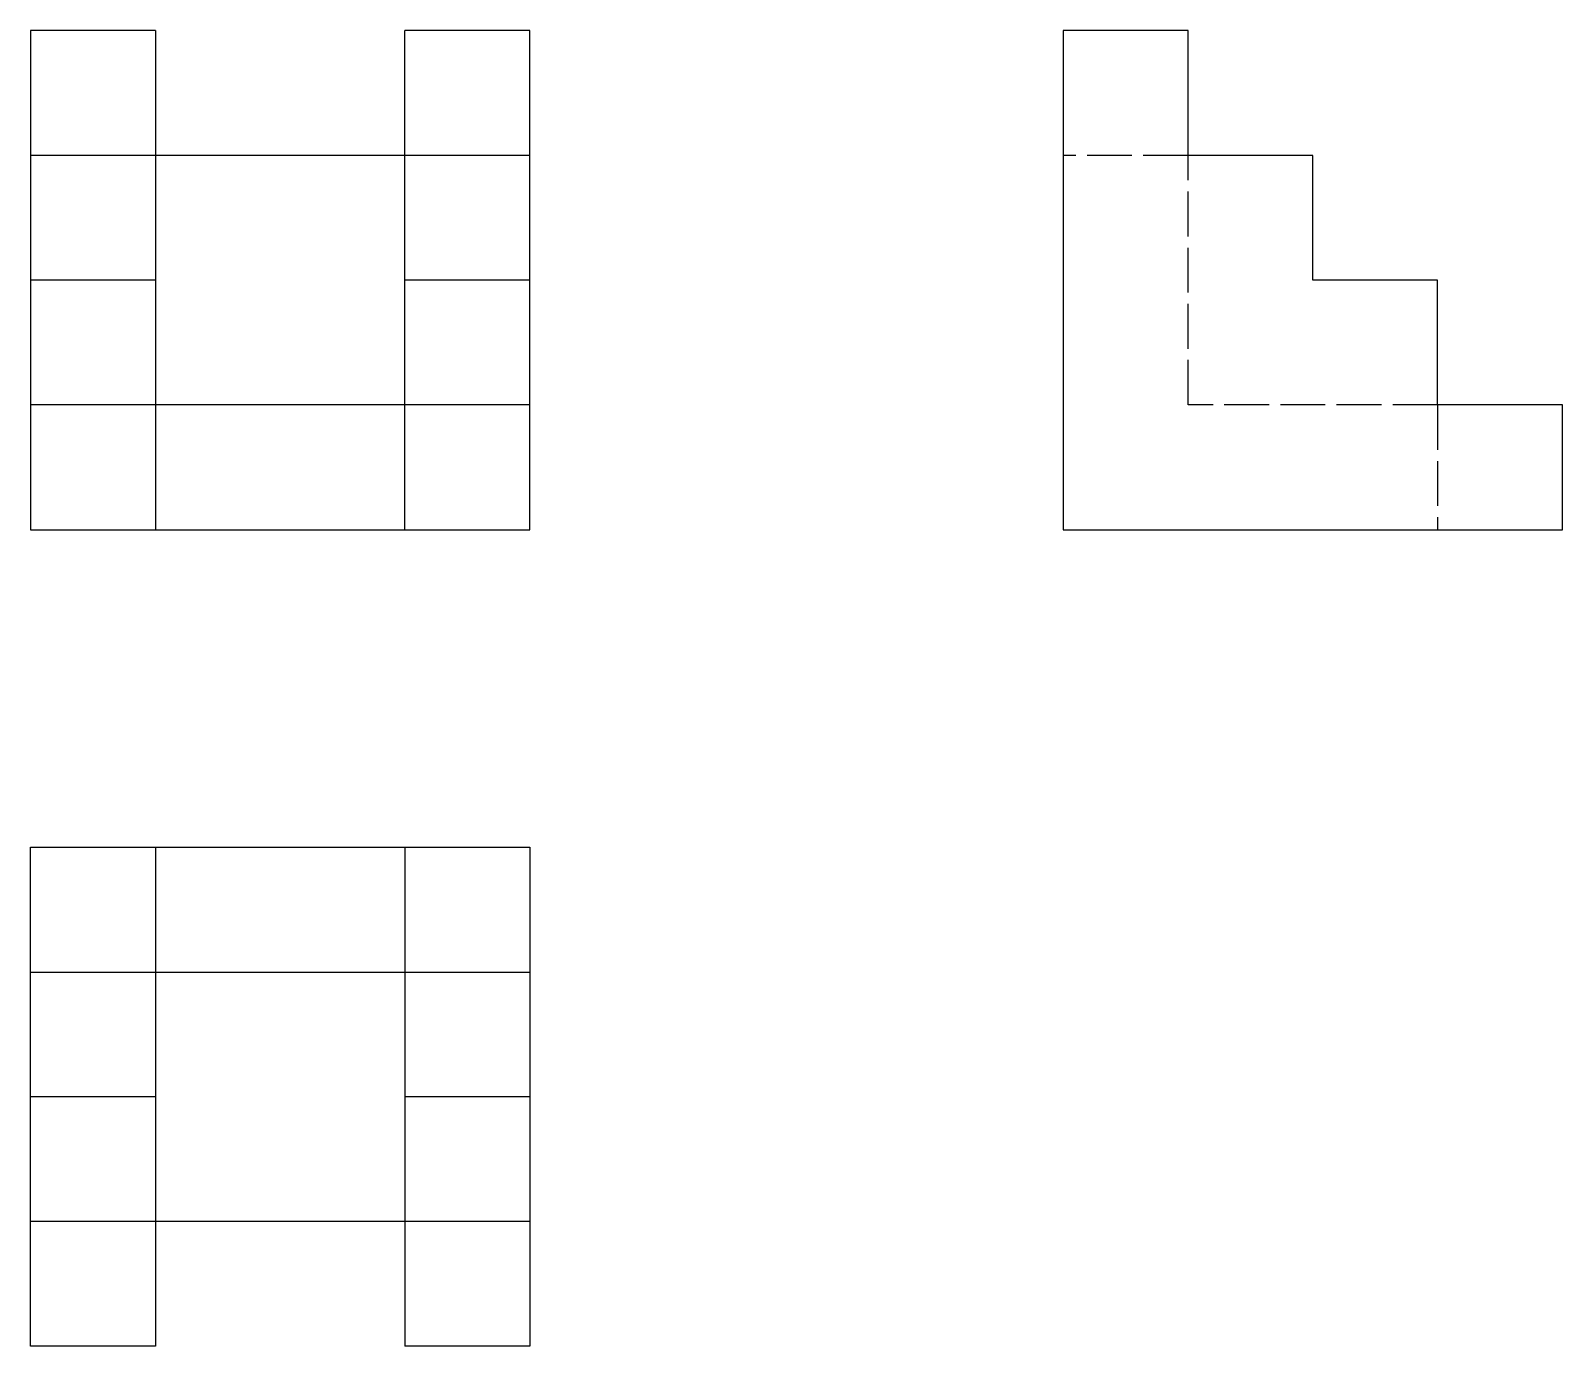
# Model space of a CAD drawing. Header units: millimetres. Extents: x 216 to 339, y 82 to 187.
import ezdxf

# ---------------------------------------------------------------- set-up
doc = ezdxf.new("R2010")
doc.units = ezdxf.units.MM
doc.header["$LTSCALE"] = 0.3
doc.linetypes.add('ACAD_ISO02W100', pattern=[15, 12, -3])

msp = doc.modelspace()

# ---------------------------------------------------------------- linework, layer by layer
for p, q in [((216.27, 187.05), (216.27, 147.05)), ((226.27, 187.05), (216.27, 187.05)), ((226.27, 187.05), (226.27, 147.05)), ((256.27, 187.05), (246.27, 187.05)), ((246.27, 147.05), (246.27, 187.05)), ((256.27, 147.05), (256.27, 187.05)), ((309.03, 187.05), (299.03, 187.05)), ((299.03, 187.05), (299.03, 147.05)), ((309.03, 177.05), (309.03, 187.05)), ((256.27, 177.05), (216.27, 177.05)), ((319.03, 177.05), (309.03, 177.05)), ((319.03, 167.05), (319.03, 177.05)), ((226.27, 167.05), (216.27, 167.05)), ((256.27, 167.05), (246.27, 167.05)), ((329.03, 167.05), (319.03, 167.05)), ((329.03, 157.05), (329.03, 167.05)), ((256.27, 157.05), (216.27, 157.05)), ((339.03, 157.05), (329.03, 157.05)), ((339.03, 147.05), (339.03, 157.05)), ((216.27, 147.05), (256.27, 147.05)), ((299.03, 147.05), (339.03, 147.05)), ((216.27, 121.6), (256.27, 121.6)), ((216.27, 81.6), (216.27, 121.6)), ((226.27, 121.6), (226.27, 81.6)), ((246.27, 121.6), (246.27, 81.6)), ((256.27, 121.6), (256.27, 81.6)), ((216.27, 111.6), (256.27, 111.6)), ((226.27, 101.6), (216.27, 101.6)), ((256.27, 101.6), (246.27, 101.6)), ((256.27, 91.6), (216.27, 91.6)), ((226.27, 81.6), (216.27, 81.6)), ((256.27, 81.6), (246.27, 81.6))]:
    msp.add_line(p, q)
at = {"linetype": 'ACAD_ISO02W100'}
for p, q in [((309.03, 177.05), (299.03, 177.05)), ((309.03, 157.05), (309.03, 177.05)), ((329.03, 157.05), (309.03, 157.05)), ((329.03, 157.05), (329.03, 147.05))]:
    msp.add_line(p, q, dxfattribs=at)

doc.saveas('drawing.dxf')
